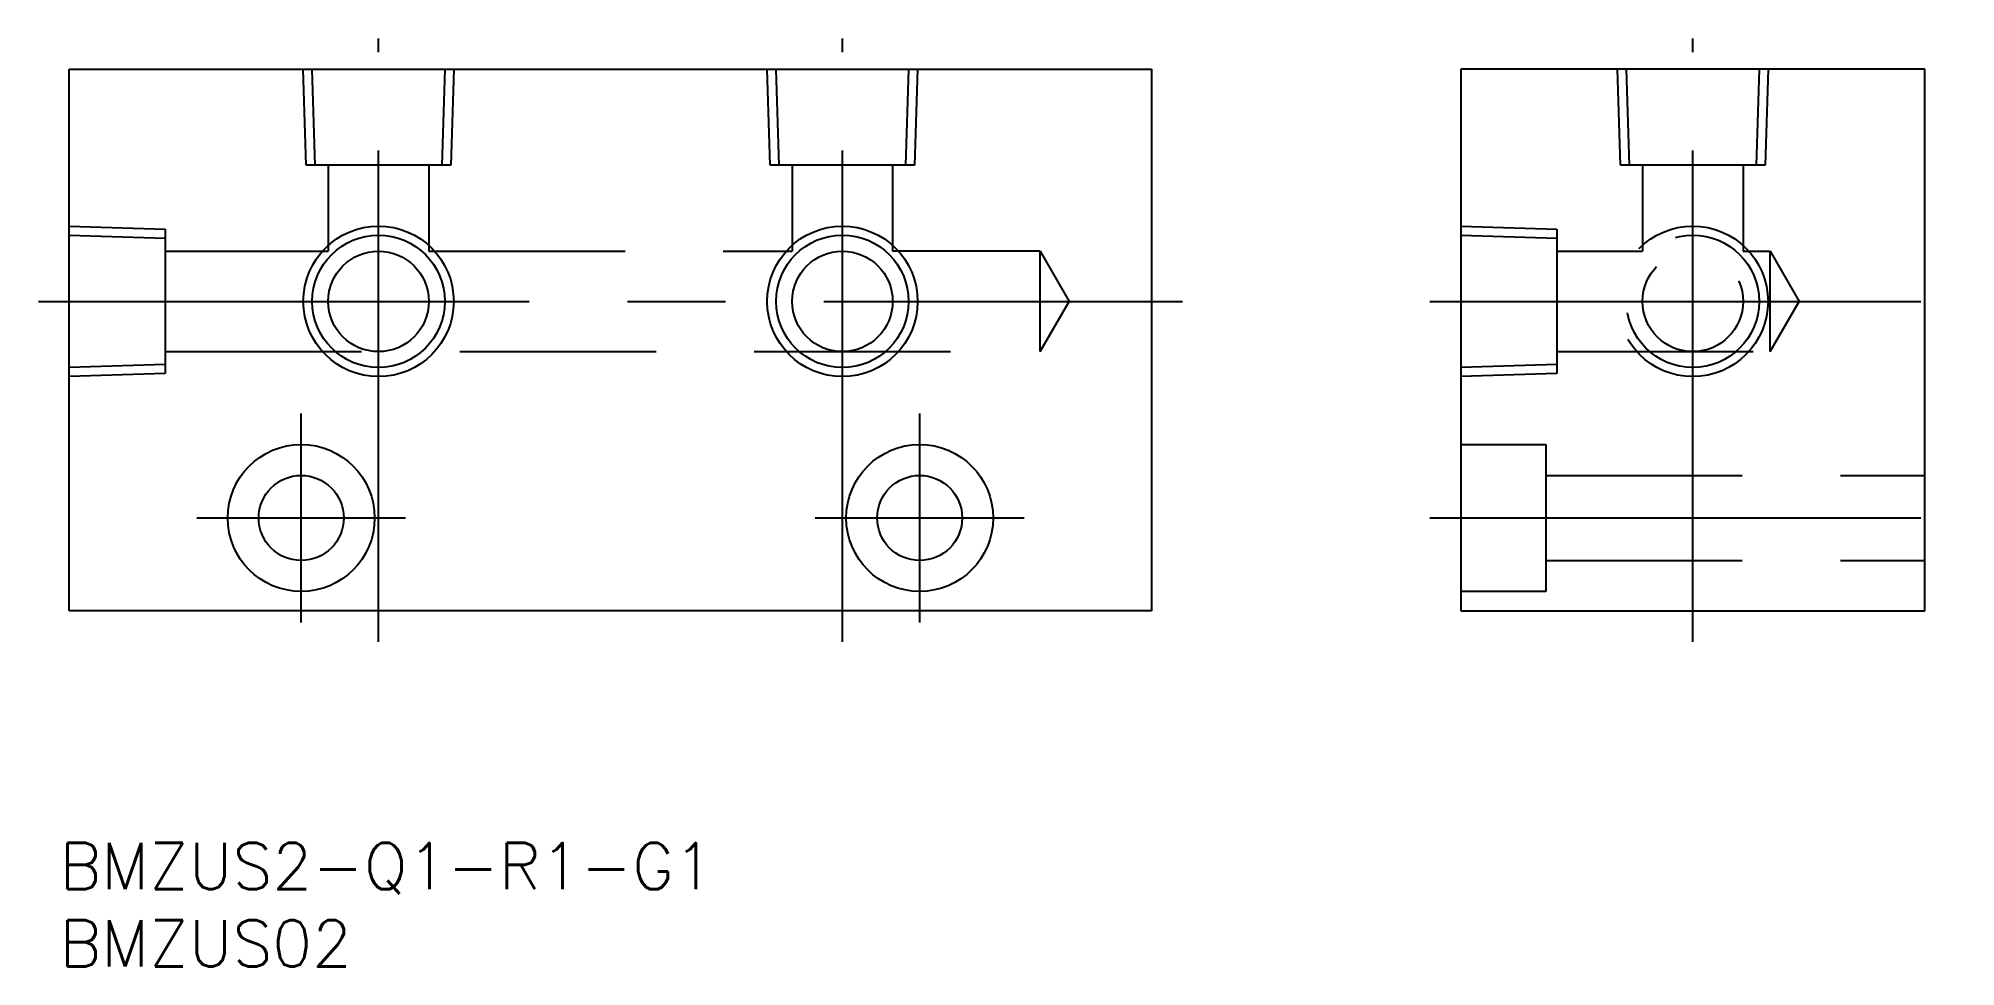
# Model space of a CAD drawing. Extents: x -2 to 122, y -23 to 37.
import ezdxf

# ---------------------------------------------------------------- set-up
doc = ezdxf.new("R2010")
doc.units = 0
doc.linetypes.add('CENTER', pattern=[50.8, 31.75, -6.35, 6.35, -6.35])
doc.linetypes.add('DASHED', pattern=[19.05, 12.7, -6.35])
doc.layers.get('0').update_dxf_attribs({"linetype": 'CONTINUOUS'})
doc.layers.add('CENTER', color=1, linetype='CONTINUOUS')
doc.styles.get("Standard").update_dxf_attribs({"font": 'txt.shx', "height": 3, "bigfont": 'bigfont.shx'})

# ---------------------------------------------------------------- blocks, each defined once
blk = doc.blocks.new('*U2')
at = {"color": 7, "linetype": 'CONTINUOUS'}
blk.add_text('BMZUS2-Q1-R1-G1', height=3, dxfattribs=at).set_placement((-0.625, -18))
blk = doc.blocks.new('*U3')
at = {"color": 7, "linetype": 'CONTINUOUS'}
blk.add_text('BMZUS02', height=3, dxfattribs=at).set_placement((-0.625, -23))

msp = doc.modelspace()

# ---------------------------------------------------------------- linework, layer by layer
at = {"color": 7, "linetype": 'CONTINUOUS'}
for p, q in [((0, 0), (0, 35)), ((0, 35), (70, 35)), ((70, 35), (70, 0)), ((120, 35), (90, 35)), ((90, 35), (90, 0)), ((120, 0), (120, 35)), ((70, 0), (0, 0)), ((90, 0), (120, 0))]:
    msp.add_line(p, q, dxfattribs=at)
at = {"color": 3, "linetype": 'DASHED'}
for p, q in [((15.32975, 28.8), (15.136, 35)), ((15.91075, 28.8), (15.717, 35)), ((24.283, 35), (24.08925, 28.8)), ((24.864, 35), (24.67025, 28.8)), ((45.32975, 28.8), (45.136, 35)), ((45.91075, 28.8), (45.717, 35)), ((54.283, 35), (54.08925, 28.8)), ((54.864, 35), (54.67025, 28.8)), ((100.32975, 28.8), (100.136, 35)), ((100.91075, 28.8), (100.717, 35)), ((109.283, 35), (109.08925, 28.8)), ((109.864, 35), (109.67025, 28.8)), ((24.67025, 28.8), (15.32975, 28.8)), ((16.75, 28.8), (16.75, 23.25)), ((23.25, 28.8), (23.25, 23.25)), ((54.67025, 28.8), (45.32975, 28.8)), ((46.75, 28.8), (46.75, 23.25)), ((53.25, 28.8), (53.25, 23.25)), ((109.67025, 28.8), (100.32975, 28.8)), ((101.75, 28.8), (101.75, 23.25)), ((108.25, 28.8), (108.25, 23.25)), ((0, 24.864), (6.2, 24.67025)), ((90, 24.864), (96.2, 24.67025)), ((0, 24.283), (6.2, 24.08925)), ((6.2, 24.67025), (6.2, 15.32975)), ((90, 24.283), (96.2, 24.08925)), ((96.2, 24.67025), (96.2, 15.32975)), ((6.2, 23.25), (16.75, 23.25)), ((23.25, 23.25), (46.75, 23.25)), ((62.8, 23.25), (53.25, 23.25)), ((62.8, 16.75), (62.8, 23.25)), ((62.8, 23.25), (64.67639, 20)), ((96.2, 23.25), (101.75, 23.25)), ((108.25, 23.25), (110, 23.25)), ((110, 16.75), (110, 23.25)), ((110, 23.25), (111.87639, 20)), ((62.8, 16.75), (64.67639, 20)), ((110, 16.75), (111.87639, 20)), ((6.2, 16.75), (62.8, 16.75)), ((96.2, 16.75), (110, 16.75)), ((6.2, 15.91075), (0, 15.717)), ((6.2, 15.32975), (0, 15.136)), ((96.2, 15.91075), (90, 15.717)), ((96.2, 15.32975), (90, 15.136)), ((90, 10.75), (95.5, 10.75)), ((95.5, 10.75), (95.5, 1.25)), ((95.5, 8.75), (120, 8.75)), ((95.5, 3.25), (120, 3.25)), ((95.5, 1.25), (90, 1.25))]:
    msp.add_line(p, q, dxfattribs=at)
at = {"color": 3, "linetype": 'CONTINUOUS'}
for centre in [(20, 20), (50, 20)]:
    msp.add_circle(centre, 4.864, dxfattribs=at)
at = {"color": 3, "linetype": 'DASHED'}
for radius in [4.864, 4.283, 3.25]:
    msp.add_circle((105, 20), radius, dxfattribs=at)
at = {"color": 7, "linetype": 'CONTINUOUS'}
for centre, radius in [((20, 20), 4.283), ((50, 20), 4.283), ((20, 20), 3.25), ((50, 20), 3.25), ((15, 6), 4.75), ((55, 6), 4.75), ((15, 6), 2.75), ((55, 6), 2.75)]:
    msp.add_circle(centre, radius, dxfattribs=at)
at = {"layer": 'CENTER', "color": 1, "linetype": 'CENTER'}
for p, q in [((20, -2), (20, 37)), ((50, -2), (50, 37)), ((105, -2), (105, 37)), ((-2, 20), (72, 20)), ((88, 20), (122, 20)), ((15, -0.75), (15, 12.75)), ((55, -0.75), (55, 12.75)), ((8.25, 6), (21.75, 6)), ((48.25, 6), (61.75, 6)), ((88, 6), (122, 6))]:
    msp.add_line(p, q, dxfattribs=at)

# ---------------------------------------------------------------- block references
at = {"color": 7, "linetype": 'CONTINUOUS'}
for name in ['*U2', '*U3']:
    msp.add_blockref(name, (0, 0), dxfattribs=at)

doc.saveas('drawing.dxf')
